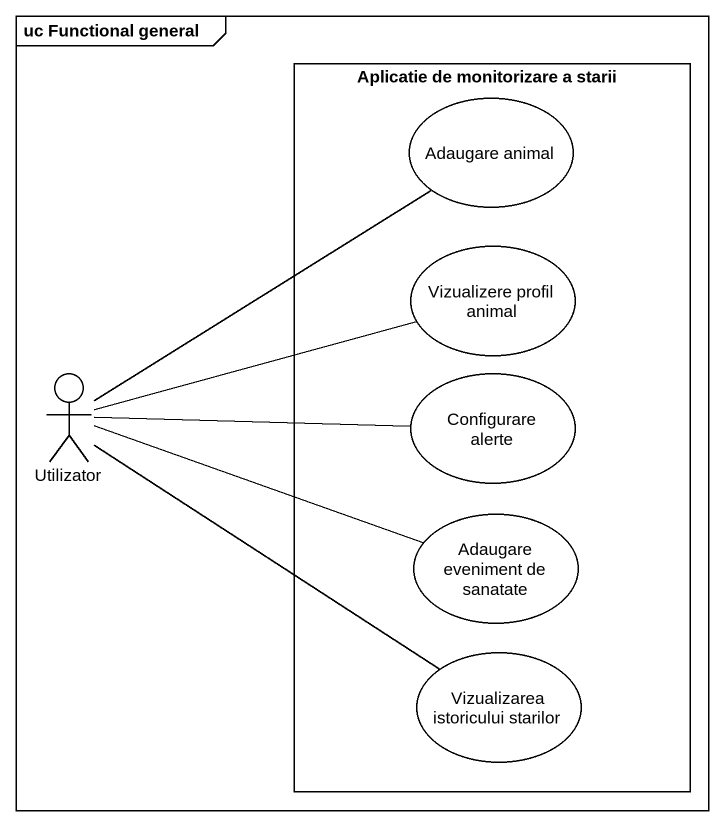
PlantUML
@startuml
mainframe uc Functional general
rectangle "Aplicatie de monitorizare a starii" as Aplicatie_de_monitorizare_a {
  usecase "Adaugare animal" as Adaugare_animal
  usecase "Vizualizere profil animal" as Vizualizere_profil_animal
  usecase "Configurare alerte" as Configurare_alerte
  usecase "Adaugare eveniment de sanatate" as Adaugare_eveniment_de
  usecase "Vizualizarea istoricului starilor" as Vizualizarea_istoricului
}
actor Utilizator
Utilizator -up- Adaugare_animal
Utilizator -right- Vizualizere_profil_animal
Utilizator -right- Configurare_alerte
Utilizator -right- Adaugare_eveniment_de
Utilizator -- Vizualizarea_istoricului
@enduml
